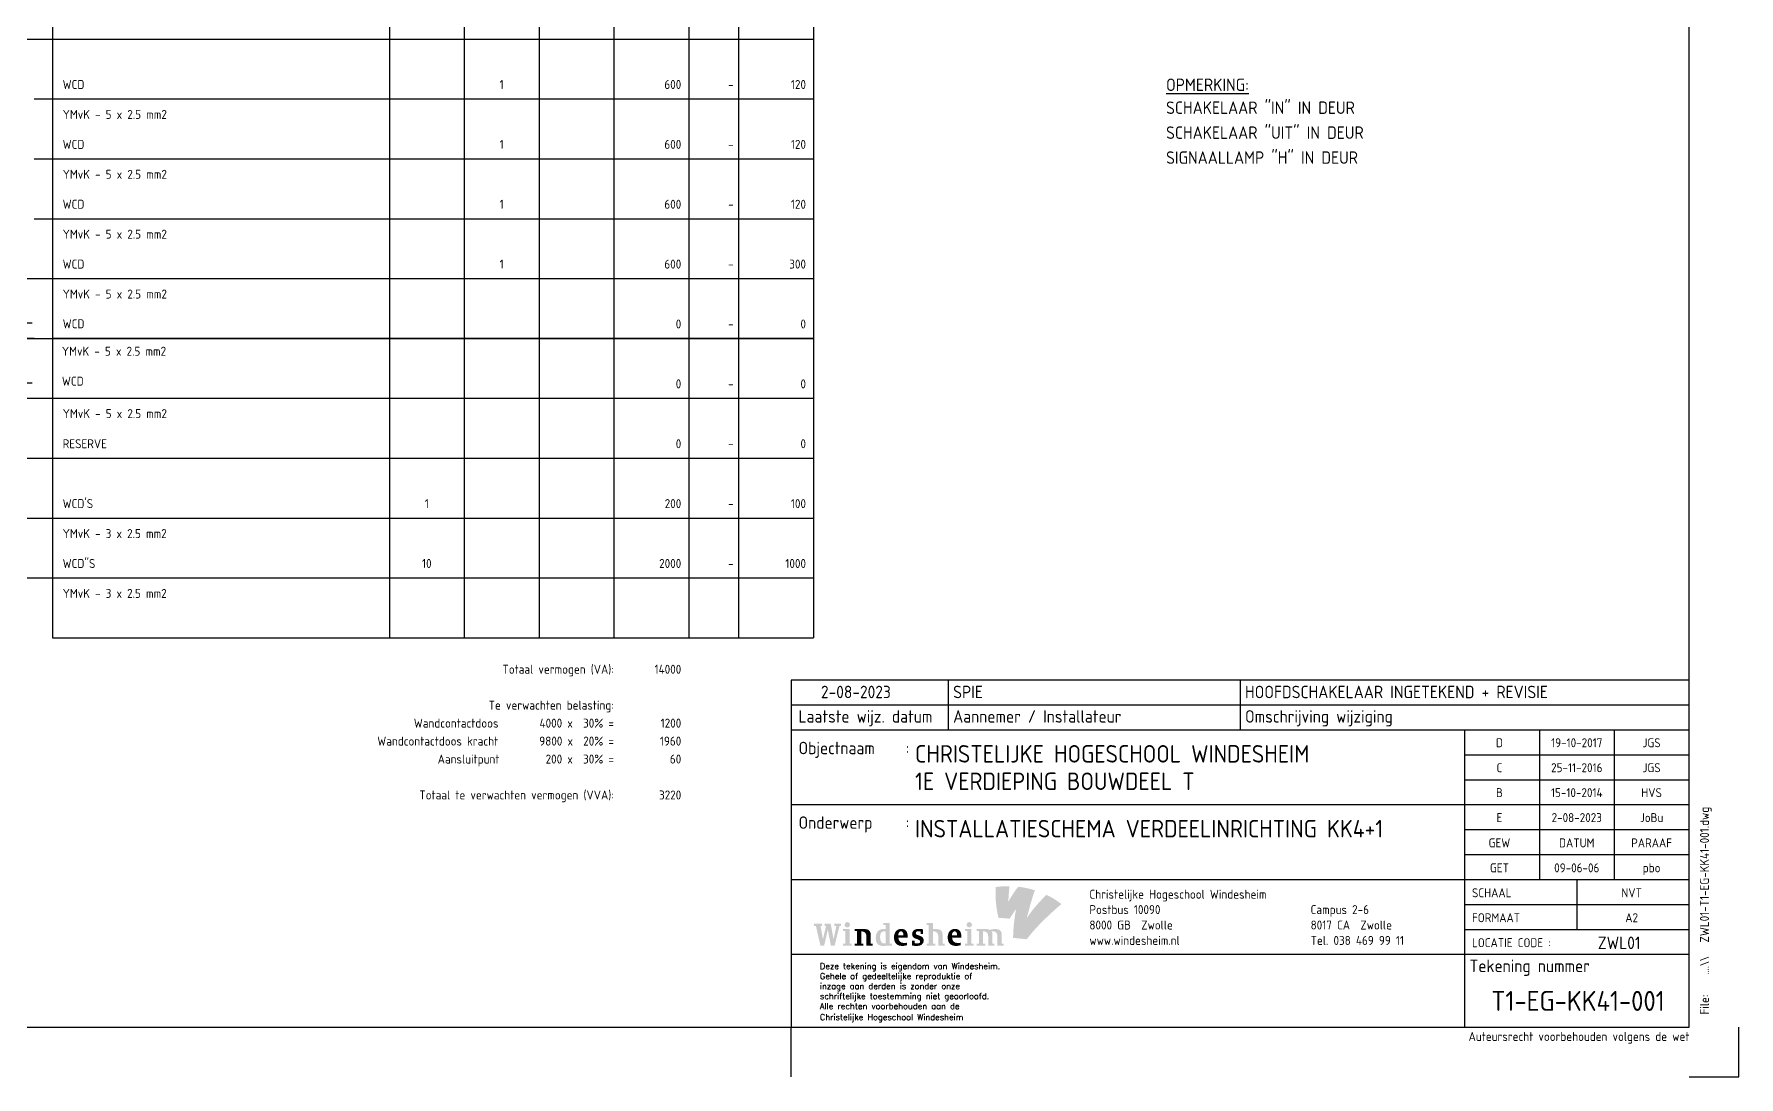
# Model space of a CAD drawing. Header units: millimetres. Extents: x 0 to 594, y 0 to 420.
# Drawn here: x 252.3 to 594, y 0 to 209 of the extents above; entities that cross this region are included whole.
import ezdxf
from ezdxf.enums import TextEntityAlignment as Align

# ---------------------------------------------------------------- set-up
doc = ezdxf.new("R2010")
doc.units = ezdxf.units.MM
doc.layers.get('0').update_dxf_attribs({"linetype": 'CONTINUOUS'})
for name, color, linetype in [('00att018', 1, 'CONTINUOUS'), ('00att025', 2, 'CONTINUOUS'), ('00att035', 3, 'CONTINUOUS'), ('00att050', 4, 'CONTINUOUS'), ('00kad018', 1, 'CONTINUOUS'), ('00kad025', 2, 'CONTINUOUS'), ('00kad070', 5, 'CONTINUOUS'), ('BL$2----_KADER', 7, 'CONTINUOUS'), ('BL$4----_STEMPEL', 7, 'CONTINUOUS'), ('EL$1----', 3, 'CONTINUOUS'), ('EL$1----__KK4+1', 3, 'CONTINUOUS'), ('LAAG_1', 160, 'CONTINUOUS')]:
    doc.layers.add(name, color=color, linetype=linetype)
doc.styles.add('BURO-025', font='Iso.shx', dxfattribs={"height": 2.5})
doc.styles.add('EDU', font='ROMANS.SHX', dxfattribs={"height": 2.5})
doc.styles.add('ISO', font='isocp.shx')
doc.styles.add('STABICAD-018', font='ISOCP.SHX', dxfattribs={"height": 1.8})

# ---------------------------------------------------------------- blocks, each defined once
blk = doc.blocks.new('a2-windesheim-hor')
at = {"layer": '00kad018', "color": 1}
for p, q in [((404, 0), (404, 10)), ((594, 0), (594, 10)), ((584, 0), (594, 0))]:
    blk.add_line(p, q, dxfattribs=at)
at = {"layer": '00kad070', "color": 5}
for p, q in [((584, 10), (584, 410)), ((20, 10), (584, 10))]:
    blk.add_line(p, q, dxfattribs=at)
at = {"layer": '00att018', "color": 1, "style": 'ISO'}
blk.add_text('Auteursrecht voorbehouden volgens de wet', height=1.8, dxfattribs=at).set_placement((584.08, 7.2), align=Align.RIGHT)
blk = doc.blocks.new('AI9-BLK4')
at = {"layer": 'LAAG_1'}
h = blk.add_hatch(color=40, dxfattribs=at)
edge = h.paths.add_edge_path()
edge.add_spline(control_points=[(7.13, 7.18), (4.76, 4.71), (2.6, 2.64), (-0.67, -2.09), (0, 0.48), (1.33, 5.88), (2.58, 8.98), (0.66, 9.66), (-2.22, 10.26), (-4.13, 10.42), (-5.47, 8.84), (-7.52, 5.49), (-8.07, 4.43), (-8, 6.89), (-7.74, 9.27), (-7.64, 10.61), (-9.57, 10.7), (-11, 10.61), (-13.21, 10.31), (-13.29, 6), (-13.05, 2.03), (-12.01, -2), (-10.76, -2.09), (-7.6, -2.36), (-7.6, -2.36), (-7.12, -1.66), (-6.13, -0.03), (-4.98, 1.41), (-5.44, -0.9), (-5.87, -4.06), (-6.06, -7.16), (-6.12, -8.14), (-6.15, -9.12), (-6.16, -10.06), (-4.67, -10.18), (-0.96, -10.58), (-0.72, -10.61), (-0.72, -10.61), (-0.71, -10.6), (-0.71, -10.6), (-0.7, -10.59), (-0.7, -10.58), (-0.69, -10.58), (0.69, -8.77), (2.26, -6.96), (3.63, -5.5), (4.7, -4.37), (5.74, -3.33), (6.72, -2.37), (9.27, 0.11), (11.5, 2.08), (13.21, 3.49), (11.03, 5.13), (9.48, 6.13), (7.13, 7.18)], knot_values=[0, 0, 0, 0, 1, 1, 1, 2, 2, 2, 3, 3, 3, 4, 4, 4, 5, 5, 5, 6, 6, 6, 7, 7, 7, 8, 8, 8, 9, 9, 9, 10, 10, 10, 11, 11, 11, 12, 12, 12, 13, 13, 13, 14, 14, 14, 15, 15, 15, 16, 16, 16, 17, 17, 17, 18, 18, 18, 18], degree=3, periodic=0)
h = blk.add_hatch(color=154, dxfattribs=at)
edge = h.paths.add_edge_path()
edge.add_spline(control_points=[(-0.71, -10.6), (-0.71, -10.6), (-0.71, -10.6), (-0.71, -10.6), (-0.74, -10.63), (-0.72, -10.62), (-0.71, -10.6)], knot_values=[0, 0, 0, 0, 1, 1, 1, 2, 2, 2, 2], degree=3, periodic=0)
h = blk.add_hatch(color=154, dxfattribs=at)
edge = h.paths.add_edge_path()
edge.add_spline(control_points=[(-0.71, -10.6), (-0.71, -10.6), (-0.7, -10.6), (-0.7, -10.6), (-0.67, -10.57), (-0.69, -10.59), (-0.71, -10.6)], knot_values=[0, 0, 0, 0, 1, 1, 1, 2, 2, 2, 2], degree=3, periodic=0)
blk = doc.blocks.new('AI9-BLK3')
at = {"layer": 'LAAG_1'}
h = blk.add_hatch(color=154, dxfattribs=at)
edge = h.paths.add_edge_path()
edge.add_spline(control_points=[(-27.78, 3.24), (-27.78, 3.24), (-29.75, -4.72), (-29.75, -4.72), (-29.75, -4.72), (-31.22, -4.72), (-31.22, -4.72), (-31.22, -4.72), (-32.46, 1.79), (-32.46, 1.79), (-32.46, 1.79), (-33.95, -4.72), (-33.95, -4.72), (-33.95, -4.72), (-35.41, -4.72), (-35.41, -4.72), (-35.41, -4.72), (-37.24, 3.24), (-37.24, 3.24), (-37.24, 3.24), (-38.03, 3.24), (-38.03, 3.24), (-38.03, 3.24), (-38.03, 4.16), (-38.03, 4.16), (-38.03, 4.16), (-34.81, 4.16), (-34.81, 4.16), (-34.81, 4.16), (-34.81, 3.24), (-34.81, 3.24), (-34.81, 3.24), (-35.38, 3.24), (-35.38, 3.24), (-35.38, 3.24), (-34.43, -2.11), (-34.43, -2.11), (-34.43, -2.11), (-33.18, 3.26), (-33.18, 3.26), (-33.18, 3.26), (-33.73, 3.26), (-33.73, 3.26), (-33.73, 3.26), (-33.73, 4.16), (-33.73, 4.16), (-33.73, 4.16), (-31.32, 4.16), (-31.32, 4.16), (-31.32, 4.16), (-30.15, -2.11), (-30.15, -2.11), (-30.15, -2.11), (-29.03, 3.24), (-29.03, 3.24), (-29.03, 3.24), (-29.84, 3.24), (-29.84, 3.24), (-29.84, 3.24), (-29.84, 4.16), (-29.84, 4.16), (-29.84, 4.16), (-27.18, 4.16), (-27.18, 4.16), (-27.18, 4.16), (-27.18, 3.24), (-27.18, 3.24), (-27.18, 3.24), (-27.78, 3.24), (-27.78, 3.24)], knot_values=[0, 0, 0, 0, 1, 1, 1, 2, 2, 2, 3, 3, 3, 4, 4, 4, 5, 5, 5, 6, 6, 6, 7, 7, 7, 8, 8, 8, 9, 9, 9, 10, 10, 10, 11, 11, 11, 12, 12, 12, 13, 13, 13, 14, 14, 14, 15, 15, 15, 16, 16, 16, 17, 17, 17, 18, 18, 18, 19, 19, 19, 20, 20, 20, 21, 21, 21, 22, 22, 22, 23, 23, 23, 23], degree=3, periodic=0)
h = blk.add_hatch(color=154, dxfattribs=at)
edge = h.paths.add_edge_path()
edge.add_spline(control_points=[(-26.42, -4.7), (-26.42, -4.7), (-26.42, -3.87), (-26.42, -3.87), (-26.42, -3.87), (-25.47, -3.87), (-25.47, -3.87), (-25.47, -3.87), (-25.47, 1.17), (-25.47, 1.17), (-25.47, 1.17), (-26.42, 1.17), (-26.42, 1.17), (-26.42, 1.17), (-26.42, 1.99), (-26.42, 1.99), (-26.42, 1.99), (-23.75, 1.99), (-23.75, 1.99), (-23.75, 1.99), (-23.75, -3.87), (-23.75, -3.87), (-23.75, -3.87), (-22.88, -3.87), (-22.88, -3.87), (-22.88, -3.87), (-22.88, -4.7), (-22.88, -4.7), (-22.88, -4.7), (-26.42, -4.7), (-26.42, -4.7)], knot_values=[0, 0, 0, 0, 1, 1, 1, 2, 2, 2, 3, 3, 3, 4, 4, 4, 5, 5, 5, 6, 6, 6, 7, 7, 7, 8, 8, 8, 9, 9, 9, 10, 10, 10, 10], degree=3, periodic=0)
edge = h.paths.add_edge_path()
edge.add_spline(control_points=[(-24.66, 2.67), (-25.25, 2.67), (-25.71, 3.15), (-25.71, 3.74), (-25.71, 4.33), (-25.25, 4.79), (-24.66, 4.79), (-24.07, 4.79), (-23.58, 4.33), (-23.58, 3.74), (-23.58, 3.15), (-24.07, 2.67), (-24.66, 2.67)], knot_values=[0, 0, 0, 0, 1, 1, 1, 2, 2, 2, 3, 3, 3, 4, 4, 4, 4], degree=3, periodic=0)
h = blk.add_hatch(color=154, dxfattribs=at)
edge = h.paths.add_edge_path()
edge.add_spline(control_points=[(-17.02, -4.7), (-17.02, -4.7), (-17.02, -0.94), (-17.02, -0.94), (-17.02, -0.3), (-17.19, 0.21), (-17.5, 0.52), (-17.87, 0.9), (-18.34, 1.07), (-18.89, 1.07), (-18.95, 1.07), (-19.03, 1.07), (-19.09, 1.06), (-19.09, 1.06), (-19.09, -3.87), (-19.09, -3.87), (-19.09, -3.87), (-18.24, -3.87), (-18.24, -3.87), (-18.24, -3.87), (-18.24, -4.7), (-18.24, -4.7), (-18.24, -4.7), (-21.72, -4.7), (-21.72, -4.7), (-21.72, -4.7), (-21.72, -3.87), (-21.72, -3.87), (-21.72, -3.87), (-20.8, -3.87), (-20.8, -3.87), (-20.8, -3.87), (-20.8, 1.17), (-20.8, 1.17), (-20.8, 1.17), (-21.72, 1.17), (-21.72, 1.17), (-21.72, 1.17), (-21.72, 1.99), (-21.72, 1.99), (-21.72, 1.99), (-19.44, 1.99), (-19.44, 1.99), (-19.15, 1.99), (-18.89, 2.03), (-18.56, 2.03), (-16.96, 2.03), (-16.32, 1.86), (-15.88, 1.41), (-15.46, 1), (-15.3, 0.57), (-15.3, -0.15), (-15.3, -0.15), (-15.3, -3.87), (-15.3, -3.87), (-15.3, -3.87), (-14.5, -3.87), (-14.5, -3.87), (-14.5, -3.87), (-14.5, -4.7), (-14.5, -4.7), (-14.5, -4.7), (-17.02, -4.7), (-17.02, -4.7)], knot_values=[0, 0, 0, 0, 1, 1, 1, 2, 2, 2, 3, 3, 3, 4, 4, 4, 5, 5, 5, 6, 6, 6, 7, 7, 7, 8, 8, 8, 9, 9, 9, 10, 10, 10, 11, 11, 11, 12, 12, 12, 13, 13, 13, 14, 14, 14, 15, 15, 15, 16, 16, 16, 17, 17, 17, 18, 18, 18, 19, 19, 19, 20, 20, 20, 21, 21, 21, 21], degree=3, periodic=0)
h = blk.add_hatch(color=154, dxfattribs=at)
edge = h.paths.add_edge_path(flags=16)
edge.add_spline(control_points=[(-6.76, -4.7), (-6.76, -4.7), (-6.76, -3.87), (-6.76, -3.87), (-6.76, -3.87), (-7.62, -3.87), (-7.62, -3.87), (-7.62, -3.87), (-7.62, 4.46), (-7.62, 4.46), (-7.62, 4.46), (-10.2, 4.46), (-10.2, 4.46), (-10.2, 4.46), (-10.2, 3.64), (-10.2, 3.64), (-10.2, 3.64), (-9.32, 3.64), (-9.32, 3.64), (-9.32, 3.64), (-9.32, 1.95), (-9.32, 1.95), (-9.59, 2), (-9.79, 2.04), (-10.19, 2.04), (-11.95, 2.04), (-13.23, 0.68), (-13.23, -1.45), (-13.23, -3.83), (-12.29, -4.77), (-10.28, -4.77), (-9.86, -4.77), (-9.32, -4.7), (-9.12, -4.7), (-9.12, -4.7), (-6.76, -4.7), (-6.76, -4.7)], knot_values=[0, 0, 0, 0, 1, 1, 1, 2, 2, 2, 3, 3, 3, 4, 4, 4, 5, 5, 5, 6, 6, 6, 7, 7, 7, 8, 8, 8, 9, 9, 9, 10, 10, 10, 11, 11, 11, 12, 12, 12, 12], degree=3, periodic=0)
edge = h.paths.add_edge_path()
edge.add_spline(control_points=[(-9.28, -3.73), (-9.49, -3.76), (-9.62, -3.78), (-9.79, -3.78), (-10.77, -3.78), (-11.52, -3.12), (-11.52, -1.21), (-11.52, 0.4), (-10.88, 1.06), (-10, 1.06), (-9.71, 1.06), (-9.48, 1.02), (-9.28, 0.97), (-9.28, 0.97), (-9.28, -3.73), (-9.28, -3.73)], knot_values=[0, 0, 0, 0, 1, 1, 1, 2, 2, 2, 3, 3, 3, 4, 4, 4, 5, 5, 5, 5], degree=3, periodic=0)
h = blk.add_hatch(color=154, dxfattribs=at)
edge = h.paths.add_edge_path(flags=16)
edge.add_spline(control_points=[(-0.43, -1.4), (-0.43, 1.03), (-1.16, 2.05), (-3.05, 2.05), (-4.8, 2.05), (-5.93, 0.7), (-5.93, -1.35), (-5.93, -3.59), (-4.75, -4.76), (-2.66, -4.76), (-1.92, -4.76), (-1.25, -4.65), (-0.71, -4.43), (-0.71, -4.43), (-0.71, -3.47), (-0.71, -3.47), (-1.15, -3.57), (-1.59, -3.59), (-2.01, -3.59), (-3.43, -3.59), (-4.18, -2.54), (-4.18, -1.4), (-4.18, -1.4), (-0.43, -1.4), (-0.43, -1.4)], knot_values=[0, 0, 0, 0, 1, 1, 1, 2, 2, 2, 3, 3, 3, 4, 4, 4, 5, 5, 5, 6, 6, 6, 7, 7, 7, 8, 8, 8, 8], degree=3, periodic=0)
edge = h.paths.add_edge_path()
edge.add_spline(control_points=[(-2.19, -0.48), (-2.19, -0.48), (-4.21, -0.48), (-4.21, -0.48), (-4.21, 0.48), (-3.76, 1.08), (-3.17, 1.08), (-2.58, 1.08), (-2.19, 0.63), (-2.19, -0.48)], knot_values=[0, 0, 0, 0, 1, 1, 1, 2, 2, 2, 3, 3, 3, 3], degree=3, periodic=0)
h = blk.add_hatch(color=154, dxfattribs=at)
edge = h.paths.add_edge_path()
edge.add_spline(control_points=[(3.18, -4.79), (2.42, -4.79), (1.53, -4.63), (1.31, -4.55), (1.31, -4.55), (1.31, -2.67), (1.31, -2.67), (1.31, -2.67), (2.34, -2.67), (2.34, -2.67), (2.34, -2.67), (2.34, -3.62), (2.34, -3.62), (2.58, -3.7), (2.94, -3.79), (3.32, -3.79), (4.14, -3.79), (4.53, -3.52), (4.53, -3.03), (4.53, -2.53), (4.09, -2.3), (3.53, -2.1), (3.53, -2.1), (2.71, -1.81), (2.71, -1.81), (1.84, -1.5), (1.32, -0.99), (1.32, 0.08), (1.32, 1.19), (2.31, 2.08), (3.93, 2.08), (4.57, 2.08), (5.29, 2), (5.66, 1.88), (5.66, 1.88), (5.66, 0.04), (5.66, 0.04), (5.66, 0.04), (4.69, 0.04), (4.69, 0.04), (4.69, 0.04), (4.69, 1), (4.69, 1), (4.43, 1.07), (4.17, 1.11), (3.89, 1.11), (3.16, 1.11), (2.8, 0.83), (2.8, 0.37), (2.8, -0.04), (3.05, -0.24), (3.64, -0.43), (3.64, -0.43), (4.44, -0.7), (4.44, -0.7), (5.37, -1.01), (6, -1.57), (6, -2.6), (6, -4), (4.84, -4.79), (3.18, -4.79)], knot_values=[0, 0, 0, 0, 1, 1, 1, 2, 2, 2, 3, 3, 3, 4, 4, 4, 5, 5, 5, 6, 6, 6, 7, 7, 7, 8, 8, 8, 9, 9, 9, 10, 10, 10, 11, 11, 11, 12, 12, 12, 13, 13, 13, 14, 14, 14, 15, 15, 15, 16, 16, 16, 17, 17, 17, 18, 18, 18, 19, 19, 19, 20, 20, 20, 20], degree=3, periodic=0)
h = blk.add_hatch(color=154, dxfattribs=at)
edge = h.paths.add_edge_path()
edge.add_spline(control_points=[(11.81, -4.7), (11.81, -4.7), (11.81, -1.02), (11.81, -1.02), (11.81, -0.32), (11.67, 0.19), (11.34, 0.52), (10.95, 0.91), (10.48, 1.07), (9.97, 1.07), (9.88, 1.07), (9.79, 1.06), (9.75, 1.06), (9.75, 1.06), (9.75, -3.87), (9.75, -3.87), (9.75, -3.87), (10.59, -3.87), (10.59, -3.87), (10.59, -3.87), (10.59, -4.7), (10.59, -4.7), (10.59, -4.7), (7.11, -4.7), (7.11, -4.7), (7.11, -4.7), (7.11, -3.87), (7.11, -3.87), (7.11, -3.87), (8.03, -3.87), (8.03, -3.87), (8.03, -3.87), (8.03, 3.64), (8.03, 3.64), (8.03, 3.64), (7.16, 3.64), (7.16, 3.64), (7.16, 3.64), (7.16, 4.46), (7.16, 4.46), (7.16, 4.46), (9.75, 4.46), (9.75, 4.46), (9.75, 4.46), (9.75, 1.99), (9.75, 1.99), (9.93, 2), (10.23, 2.03), (10.54, 2.03), (11.88, 2.03), (12.52, 1.84), (12.96, 1.4), (13.39, 0.97), (13.53, 0.51), (13.53, -0.15), (13.53, -0.15), (13.53, -3.87), (13.53, -3.87), (13.53, -3.87), (14.34, -3.87), (14.34, -3.87), (14.34, -3.87), (14.34, -4.7), (14.34, -4.7), (14.34, -4.7), (11.81, -4.7), (11.81, -4.7)], knot_values=[0, 0, 0, 0, 1, 1, 1, 2, 2, 2, 3, 3, 3, 4, 4, 4, 5, 5, 5, 6, 6, 6, 7, 7, 7, 8, 8, 8, 9, 9, 9, 10, 10, 10, 11, 11, 11, 12, 12, 12, 13, 13, 13, 14, 14, 14, 15, 15, 15, 16, 16, 16, 17, 17, 17, 18, 18, 18, 19, 19, 19, 20, 20, 20, 21, 21, 21, 22, 22, 22, 22], degree=3, periodic=0)
h = blk.add_hatch(color=154, dxfattribs=at)
edge = h.paths.add_edge_path(flags=16)
edge.add_spline(control_points=[(21.09, -1.4), (21.09, 1.03), (20.36, 2.05), (18.47, 2.05), (16.72, 2.05), (15.6, 0.7), (15.6, -1.35), (15.6, -3.59), (16.77, -4.76), (18.87, -4.76), (19.6, -4.76), (20.27, -4.65), (20.81, -4.43), (20.81, -4.43), (20.81, -3.47), (20.81, -3.47), (20.37, -3.57), (19.93, -3.59), (19.52, -3.59), (18.09, -3.59), (17.35, -2.54), (17.35, -1.4), (17.35, -1.4), (21.09, -1.4), (21.09, -1.4)], knot_values=[0, 0, 0, 0, 1, 1, 1, 2, 2, 2, 3, 3, 3, 4, 4, 4, 5, 5, 5, 6, 6, 6, 7, 7, 7, 8, 8, 8, 8], degree=3, periodic=0)
edge = h.paths.add_edge_path()
edge.add_spline(control_points=[(19.33, -0.48), (19.33, -0.48), (17.31, -0.48), (17.31, -0.48), (17.31, 0.48), (17.76, 1.08), (18.35, 1.08), (18.94, 1.08), (19.33, 0.63), (19.33, -0.48)], knot_values=[0, 0, 0, 0, 1, 1, 1, 2, 2, 2, 3, 3, 3, 3], degree=3, periodic=0)
h = blk.add_hatch(color=154, dxfattribs=at)
edge = h.paths.add_edge_path()
edge.add_spline(control_points=[(22.47, -4.7), (22.47, -4.7), (22.47, -3.87), (22.47, -3.87), (22.47, -3.87), (23.42, -3.87), (23.42, -3.87), (23.42, -3.87), (23.42, 1.17), (23.42, 1.17), (23.42, 1.17), (22.47, 1.17), (22.47, 1.17), (22.47, 1.17), (22.47, 1.99), (22.47, 1.99), (22.47, 1.99), (25.13, 1.99), (25.13, 1.99), (25.13, 1.99), (25.13, -3.87), (25.13, -3.87), (25.13, -3.87), (26, -3.87), (26, -3.87), (26, -3.87), (26, -4.7), (26, -4.7), (26, -4.7), (22.47, -4.7), (22.47, -4.7)], knot_values=[0, 0, 0, 0, 1, 1, 1, 2, 2, 2, 3, 3, 3, 4, 4, 4, 5, 5, 5, 6, 6, 6, 7, 7, 7, 8, 8, 8, 9, 9, 9, 10, 10, 10, 10], degree=3, periodic=0)
edge = h.paths.add_edge_path()
edge.add_spline(control_points=[(24.23, 2.67), (23.64, 2.67), (23.18, 3.15), (23.18, 3.74), (23.18, 4.33), (23.64, 4.79), (24.23, 4.79), (24.82, 4.79), (25.31, 4.33), (25.31, 3.74), (25.31, 3.15), (24.82, 2.67), (24.23, 2.67)], knot_values=[0, 0, 0, 0, 1, 1, 1, 2, 2, 2, 3, 3, 3, 4, 4, 4, 4], degree=3, periodic=0)
h = blk.add_hatch(color=154, dxfattribs=at)
edge = h.paths.add_edge_path()
edge.add_spline(control_points=[(35.52, -4.7), (35.52, -4.7), (35.52, -0.89), (35.52, -0.89), (35.52, -0.3), (35.34, 0.21), (35.04, 0.52), (34.66, 0.9), (34.24, 1.07), (33.55, 1.07), (33.41, 1.07), (33.28, 1.05), (33.17, 1.03), (33.4, 0.83), (33.52, 0.35), (33.52, -0.07), (33.52, -0.07), (33.52, -3.87), (33.52, -3.87), (33.52, -3.87), (34.3, -3.87), (34.3, -3.87), (34.3, -3.87), (34.3, -4.7), (34.3, -4.7), (34.3, -4.7), (31.82, -4.7), (31.82, -4.7), (31.82, -4.7), (31.82, -0.89), (31.82, -0.89), (31.82, -0.18), (31.64, 0.24), (31.34, 0.53), (30.95, 0.92), (30.5, 1.07), (30.01, 1.07), (29.96, 1.07), (29.9, 1.06), (29.8, 1.06), (29.8, 1.06), (29.8, -3.87), (29.8, -3.87), (29.8, -3.87), (30.64, -3.87), (30.64, -3.87), (30.64, -3.87), (30.64, -4.7), (30.64, -4.7), (30.64, -4.7), (27.17, -4.7), (27.17, -4.7), (27.17, -4.7), (27.17, -3.87), (27.17, -3.87), (27.17, -3.87), (28.09, -3.87), (28.09, -3.87), (28.09, -3.87), (28.09, 1.17), (28.09, 1.17), (28.09, 1.17), (27.17, 1.17), (27.17, 1.17), (27.17, 1.17), (27.17, 1.99), (27.17, 1.99), (27.17, 1.99), (29.58, 1.99), (29.58, 1.99), (29.86, 1.99), (30.2, 2.03), (30.42, 2.03), (31.35, 2.03), (31.94, 1.93), (32.49, 1.67), (32.96, 1.86), (33.67, 2.01), (34.45, 2.01), (35.63, 2.01), (36.25, 1.82), (36.67, 1.4), (37.08, 0.99), (37.23, 0.53), (37.23, -0.08), (37.23, -0.08), (37.23, -3.87), (37.23, -3.87), (37.23, -3.87), (38.03, -3.87), (38.03, -3.87), (38.03, -3.87), (38.03, -4.7), (38.03, -4.7), (38.03, -4.7), (35.52, -4.7), (35.52, -4.7)], knot_values=[0, 0, 0, 0, 1, 1, 1, 2, 2, 2, 3, 3, 3, 4, 4, 4, 5, 5, 5, 6, 6, 6, 7, 7, 7, 8, 8, 8, 9, 9, 9, 10, 10, 10, 11, 11, 11, 12, 12, 12, 13, 13, 13, 14, 14, 14, 15, 15, 15, 16, 16, 16, 17, 17, 17, 18, 18, 18, 19, 19, 19, 20, 20, 20, 21, 21, 21, 22, 22, 22, 23, 23, 23, 24, 24, 24, 25, 25, 25, 26, 26, 26, 27, 27, 27, 28, 28, 28, 29, 29, 29, 30, 30, 30, 31, 31, 31, 32, 32, 32, 32], degree=3, periodic=0)
blk = doc.blocks.new('CHW_ONDERHOEK')
at = {"layer": '00kad025', "color": 2}
for p, q in [((-190, 79.5), (-190, 69.5)), ((-10, 79.5), (-190, 79.5)), ((-158.5, 79.5), (-158.5, 69.5)), ((-100, 79.5), (-100, 69.5)), ((-10, 74.5), (-190, 74.5)), ((-40, 69.5), (-40, 39.5)), ((-25, 69.5), (-25, 39.5)), ((-10, 64.5), (-55, 64.5)), ((-10, 59.5), (-55, 59.5)), ((-10, 54.5), (-55, 54.5)), ((-10, 49.5), (-55, 49.5)), ((-32.5, 39.5), (-32.5, 34.5)), ((-32.5, 34.5), (-32.5, 29.5))]:
    blk.add_line(p, q, dxfattribs=at)
at = {"layer": '00kad070', "color": 5}
for p, q in [((-10, 69.5), (-190, 69.5)), ((-190, 69.5), (-190, 10)), ((-55, 69.5), (-55, 10)), ((-55, 54.5), (-190, 54.5)), ((-10, 44.5), (-55, 44.5)), ((-10, 39.5), (-190, 39.5)), ((-10, 34.5), (-55, 34.5)), ((-10, 29.5), (-55, 29.5)), ((-55, 24.5), (-190, 24.5)), ((-10, 24.5), (-55, 24.5))]:
    blk.add_line(p, q, dxfattribs=at)
at = {"color": 7, "xscale": 0.5, "yscale": 0.5, "zscale": 0.5}
for name, p in [('AI9-BLK4', (-142.4, 32.89)), ('AI9-BLK3', (-166.39, 28.63))]:
    blk.add_blockref(name, p, dxfattribs=at)
at = {"color": 1, "style": 'ISO'}
for s, p in [('Christelijke Hogeschool Windesheim', (-130.19, 35.71)), ('Postbus 10090', (-130.19, 32.63)), ('Campus 2-6', (-85.85, 32.63)), ('8000 GB  Zwolle', (-130.19, 29.54)), ('8017 CA  Zwolle', (-85.85, 29.54)), ('www.windesheim.nl', (-130.19, 26.45)), ('Tel. 038 469 99 11', (-85.85, 26.45))]:
    blk.add_text(s, height=1.8, dxfattribs=at).set_placement(p)
at = {"layer": '00att018', "color": 1, "style": 'ISO'}
for s, p in [('GEW', (-48, 46)), ('DATUM', (-32.5, 46)), ('PARAAF', (-17.5, 46)), ('GET', (-48, 41))]:
    blk.add_text(s, height=1.8, dxfattribs=at).set_placement(p, align=Align.CENTER)
for s, p in [('SCHAAL', (-53.5, 36)), ('FORMAAT', (-53.5, 31))]:
    blk.add_text(s, height=1.8, dxfattribs=at).set_placement(p)
at = {"layer": '00att018', "color": 1, "style": 'ISO', "width": 0.9}
blk.add_text('....\\\\', height=1.8, rotation=90, dxfattribs=at).set_placement((-6, 20.5))
at = {"layer": '00att018', "color": 1, "linetype": 'Continuous', "style": 'EDU'}
for s, p in [('Gehele of gedeeltelijke reproduktie of', (-184.2, 19.6)), ('Deze tekening is eigendom van Windesheim.', (-184.2, 21.6)), ('inzage aan derden is zonder onze', (-184.2, 17.6)), ('Alle rechten voorbehouden aan de', (-184.2, 13.6)), ('schriftelijke toestemming niet geoorloofd.', (-184.2, 15.6)), ('Christelijke Hogeschool Windesheim', (-184.2, 11.38))]:
    blk.add_text(s, height=1.2, dxfattribs=at).set_placement(p)
at = {"layer": '00att018', "color": 1, "style": 'ISO'}
blk.add_text('File:', height=1.8, rotation=90, dxfattribs=at).set_placement((-6, 12.5))
for tag, p in [('WZ_CODED', (-48, 66.07)), ('WZ_DATUMD', (-32.5, 66.07)), ('WZ_WZGOEDD', (-17.5, 66.07)), ('WZ_CODEC', (-48, 61.07)), ('WZ_DATUMC', (-32.5, 61.07)), ('WZ_WZGOEDC', (-17.5, 61.07)), ('WZ_CODEB', (-48, 56.07)), ('WZ_DATUMB', (-32.5, 56.07)), ('WZ_WZGOEDB', (-17.5, 56.07)), ('WZ_CODEA', (-48, 51.07)), ('WZ_DATUMA', (-32.5, 51.07)), ('WZ_WZGOEDA', (-17.5, 51.07)), ('TKDATCREAT', (-32.5, 41)), ('TKINIT', (-17.5, 41)), ('TKSCHAAL', (-21.5, 36)), ('TKFORMAAT', (-21.5, 31))]:
    blk.add_attdef(tag, text='', height=1.8, dxfattribs=at).set_placement(p, align=Align.CENTER)
blk.add_attdef('DWGNAME', (-6, 26.93), '', height=1.8, rotation=90, dxfattribs=at)
at = {"layer": '00att025', "color": 2, "style": 'ISO'}
for s, p in [('Objectnaam', (-188.5, 64.67)), ('Onderwerp', (-188.5, 49.72)), ('Tekening nummer', (-54, 21))]:
    blk.add_text(s, height=2.5, dxfattribs=at).set_placement(p)
at = {"layer": '00att025', "style": 'ISO'}
for p in [(-167.02, 64.67), (-167.02, 49.78)]:
    blk.add_text(':', height=2.5, dxfattribs=at).set_placement(p)
at = {"layer": '00att025', "color": 1, "style": 'ISO'}
blk.add_text('LOCATIE CODE :', height=1.8, dxfattribs=at).set_placement((-53.5, 26))
at = {"layer": '00att025', "color": 2, "style": 'ISO'}
for tag, p in [('WZ_DATUM', (-184, 75.9)), ('WZ_AANNEMER_INSTALATEUR', (-157.5, 75.9)), ('WZ_OMSCHR', (-99, 75.9))]:
    blk.add_attdef(tag, p, '', height=2.5, dxfattribs=at)
at = {"layer": '00att025', "color": 3, "style": 'ISO'}
blk.add_attdef('TKVRIJ2', text='', height=2.5, dxfattribs=at).set_placement((-24, 25.62), align=Align.CENTER)
at = {"layer": '00att035', "color": 3, "style": 'ISO'}
for s, p in [('Laatste wijz. datum', (-188.5, 71)), ('Aannemer / Installateur', (-157.5, 71)), ('Omschrijving wijziging', (-99, 71))]:
    blk.add_text(s, height=2.5, dxfattribs=at).set_placement(p)
for tag, p in [('PROMSCHR', (-165.14, 63)), ('TK1OMSCHR', (-165.14, 57.5)), ('TK2OMSCHR', (-165.14, 48)), ('TKVRIJ1', (-165.14, 42.5))]:
    blk.add_attdef(tag, p, '', height=3.5, dxfattribs=at)
at = {"layer": '00att050', "color": 4, "style": 'ISO'}
blk.add_attdef('TKFASE', text='', height=5, dxfattribs=at).set_placement((-14.5, 82), align=Align.RIGHT)
blk.add_attdef('TKTEKNR', text='', height=5, dxfattribs=at).set_placement((-32.25, 13.23), align=Align.CENTER)
blk = doc.blocks.new('P-N-PE_5')
at = {"color": 0, "linetype": 'Continuous'}
for p, q in [((-3, 7.85), (-3, 5.35)), ((0, 0.87), (0, 8.28)), ((-3, 6.6), (1.5, 4)), ((1.5, 3), (-1.5, 4.73)), ((1.5, 2), (-1.5, 3.73)), ((1.5, 1), (-1.5, 2.73)), ((1.5, 0), (-1.5, 1.73)), ((0, 0.87), (0, 0))]:
    blk.add_line(p, q, dxfattribs=at)
at = {"color": 0, "linetype": 'Continuous', "const_width": 0.5}
blk.add_lwpolyline([(-1.68, 4.98, 1), (-2.18, 4.98, 1)], format="xyb", close=True, dxfattribs=at)
at = {"color": 0, "linetype": 'Continuous'}
blk.add_circle((-1.93, 4.98), 0.5, dxfattribs=at)

msp = doc.modelspace()

# ---------------------------------------------------------------- linework, layer by layer
at = {"layer": 'EL$1----__KK4+1', "color": 1}
for p, q in [((256, 364), (256, 88)), ((323.5, 364), (323.5, 88)), ((338.5, 364), (338.5, 88)), ((353.5, 364), (353.5, 88)), ((368.5, 364), (368.5, 88)), ((383.5, 364), (383.5, 88)), ((393.5, 364), (393.5, 88)), ((408.5, 364), (408.5, 88)), ((256, 88), (408.5, 88))]:
    msp.add_line(p, q, dxfattribs=at)
at = {"layer": 'EL$1----__KK4+1'}
for p, q in [((236, 208), (252.28, 208)), ((252.28, 208), (256, 208)), ((256, 208), (408.5, 208)), ((252.28, 196), (256, 196)), ((256, 196), (408.5, 196)), ((252.28, 184), (256, 184)), ((256, 184), (408.5, 184)), ((252.28, 172), (256, 172)), ((256, 172), (408.5, 172)), ((236, 160), (256, 160)), ((256, 160), (408.5, 160)), ((236, 148), (256, 148)), ((256, 148), (408.5, 148)), ((256.01, 148.04), (408.51, 148.04)), ((236, 136), (256, 136)), ((256, 136), (408.5, 136)), ((256.01, 136.04), (408.51, 136.04)), ((236, 124), (256, 124)), ((256, 124), (408.5, 124)), ((250.17, 112), (256, 112)), ((256, 112), (408.5, 112)), ((250.17, 100), (256, 100)), ((256, 100), (408.5, 100))]:
    msp.add_line(p, q, dxfattribs=at)

# ---------------------------------------------------------------- block references
at = {"layer": 'BL$2----_KADER'}
msp.add_blockref('a2-windesheim-hor', (0, 0), dxfattribs=at)
at = {"layer": 'BL$4----_STEMPEL'}
ref = msp.add_blockref('CHW_ONDERHOEK', (594, 0), dxfattribs=at)
ref.add_attrib('TKTEKNR', 'T1-EG-KK41-001', dxfattribs={"layer": '00att050', "color": 4, "height": 4, "style": 'ISO'}).set_placement((561.75, 13.23), align=Align.CENTER)
ref.add_attrib('WZ_CODEA', 'E', dxfattribs={"layer": '00att018', "color": 1, "height": 1.8, "style": 'ISO'}).set_placement((546, 51.07), align=Align.CENTER)
ref.add_attrib('WZ_DATUMA', '2-08-2023', dxfattribs={"layer": '00att018', "color": 1, "height": 1.8, "style": 'ISO'}).set_placement((561.5, 51.07), align=Align.CENTER)
ref.add_attrib('WZ_WZGOEDA', 'JoBu', dxfattribs={"layer": '00att018', "color": 1, "height": 1.8, "style": 'ISO'}).set_placement((576.5, 51.07), align=Align.CENTER)
ref.add_attrib('WZ_CODEB', 'B', dxfattribs={"layer": '00att018', "color": 1, "height": 1.8, "style": 'ISO'}).set_placement((546, 56.07), align=Align.CENTER)
ref.add_attrib('WZ_DATUMB', '15-10-2014', dxfattribs={"layer": '00att018', "color": 1, "height": 1.8, "style": 'ISO'}).set_placement((561.5, 56.07), align=Align.CENTER)
ref.add_attrib('WZ_WZGOEDB', 'HVS', dxfattribs={"layer": '00att018', "color": 1, "height": 1.8, "style": 'ISO'}).set_placement((576.5, 56.07), align=Align.CENTER)
ref.add_attrib('WZ_CODEC', 'C', dxfattribs={"layer": '00att018', "color": 1, "height": 1.8, "style": 'ISO'}).set_placement((546, 61.07), align=Align.CENTER)
ref.add_attrib('WZ_DATUMC', '25-11-2016', dxfattribs={"layer": '00att018', "color": 1, "height": 1.8, "style": 'ISO'}).set_placement((561.5, 61.07), align=Align.CENTER)
ref.add_attrib('WZ_WZGOEDC', 'JGS', dxfattribs={"layer": '00att018', "color": 1, "height": 1.8, "style": 'ISO'}).set_placement((576.5, 61.07), align=Align.CENTER)
ref.add_attrib('WZ_CODED', 'D', dxfattribs={"layer": '00att018', "color": 1, "height": 1.8, "style": 'ISO'}).set_placement((546, 66.07), align=Align.CENTER)
ref.add_attrib('WZ_DATUMD', '19-10-2017', dxfattribs={"layer": '00att018', "color": 1, "height": 1.8, "style": 'ISO'}).set_placement((561.5, 66.07), align=Align.CENTER)
ref.add_attrib('WZ_WZGOEDD', 'JGS', dxfattribs={"layer": '00att018', "color": 1, "height": 1.8, "style": 'ISO'}).set_placement((576.5, 66.07), align=Align.CENTER)
ref.add_attrib('TKDATCREAT', '09-06-06', dxfattribs={"layer": '00att018', "color": 1, "height": 1.8, "style": 'ISO'}).set_placement((561.5, 41), align=Align.CENTER)
ref.add_attrib('TKINIT', 'pbo', dxfattribs={"layer": '00att018', "color": 1, "height": 1.8, "style": 'ISO'}).set_placement((576.5, 41), align=Align.CENTER)
ref.add_attrib('TKSCHAAL', 'NVT', dxfattribs={"layer": '00att018', "color": 1, "height": 1.8, "style": 'ISO'}).set_placement((572.5, 36), align=Align.CENTER)
ref.add_attrib('TKFORMAAT', 'A2', dxfattribs={"layer": '00att018', "color": 1, "height": 1.8, "style": 'ISO'}).set_placement((572.5, 31), align=Align.CENTER)
ref.add_attrib('TKVRIJ2', 'ZWL01', dxfattribs={"layer": '00att025', "color": 3, "height": 2.5, "style": 'ISO'}).set_placement((570, 25.62), align=Align.CENTER)
ref.add_attrib('PROMSCHR', 'CHRISTELIJKE HOGESCHOOL WINDESHEIM', (428.86, 63), dxfattribs={"layer": '00att035', "color": 3, "height": 3.5, "style": 'ISO'})
ref.add_attrib('TK2OMSCHR', 'INSTALLATIESCHEMA VERDEELINRICHTING KK4+1', (428.86, 48), dxfattribs={"layer": '00att035', "color": 3, "height": 3.5, "style": 'ISO'})
ref.add_attrib('TKFILE', 'ZWL01-T1-EG-KK41-001.dwg', (588, 26.93), dxfattribs={"layer": '00att018', "color": 1, "height": 1.8, "rotation": 90, "style": 'ISO'})
ref.add_attrib('TK1OMSCHR', '1E VERDIEPING BOUWDEEL T', (428.86, 57.5), dxfattribs={"layer": '00att035', "color": 3, "height": 3.5, "style": 'ISO'})
ref.add_attrib('WZ_DATUM', '2-08-2023', (410, 75.9), dxfattribs={"layer": '00att025', "color": 2, "height": 2.5, "style": 'ISO'})
ref.add_attrib('WZ_AANNEMER_INSTALATEUR', 'SPIE', (436.5, 75.9), dxfattribs={"layer": '00att025', "color": 2, "height": 2.5, "style": 'ISO'})
ref.add_attrib('WZ_OMSCHR', 'HOOFDSCHAKELAAR INGETEKEND + REVISIE', (495, 75.9), dxfattribs={"layer": '00att025', "color": 2, "height": 2.5, "style": 'ISO'})
at = {"layer": 'EL$1----__KK4+1', "rotation": 270}
for p in [(244.01, 148.04), (244.01, 136.04)]:
    msp.add_blockref('P-N-PE_5', p, dxfattribs=at)

# ---------------------------------------------------------------- texts
at = {"layer": 'EL$1----', "color": 1, "style": 'BURO-025'}
for s, p in [('%%UOPMERKING:', (479.18, 197.59)), ('SCHAKELAAR "IN" IN DEUR', (479.18, 193)), ('SCHAKELAAR "UIT" IN DEUR', (479.18, 188)), ('SIGNAALLAMP "H" IN DEUR', (479.18, 183))]:
    msp.add_text(s, height=2.5, dxfattribs=at).set_placement(p)
at = {"layer": 'EL$1----__KK4+1', "color": 1, "style": 'STABICAD-018'}
for s, p in [('WCD', (258, 198)), ('YMvK - 5 x 2.5 mm2', (258, 192)), ('WCD', (258, 186)), ('YMvK - 5 x 2.5 mm2', (258, 180)), ('WCD', (258, 174)), ('YMvK - 5 x 2.5 mm2', (258, 168)), ('WCD', (258, 162)), ('YMvK - 5 x 2.5 mm2', (258, 156)), ('WCD', (258.01, 150.04)), ('YMvK - 5 x 2.5 mm2', (257.85, 144.54)), ('WCD', (257.85, 138.54)), ('YMvK - 5 x 2.5 mm2', (258.01, 132.04)), ('RESERVE', (258, 126)), ("WCD'S", (258, 114)), ('YMvK - 3 x 2.5 mm2', (258, 108)), ('WCD"S', (258, 102)), ('YMvK - 3 x 2.5 mm2', (258, 96))]:
    msp.add_text(s, height=1.8, dxfattribs=at).set_placement(p)
for s, p in [('1', (346, 198)), ('1', (346, 186)), ('1', (346, 174)), ('1', (346, 162)), ('1', (331, 114)), ('10', (331, 102))]:
    msp.add_text(s, height=1.8, dxfattribs=at).set_placement(p, align=Align.CENTER)
for s, p in [('600', (382, 198)), ('-', (392.5, 198)), ('120', (407, 198)), ('600', (382, 186)), ('-', (392.5, 186)), ('120', (407, 186)), ('600', (382, 174)), ('-', (392.5, 174)), ('120', (407, 174)), ('600', (382, 162)), ('-', (392.5, 162)), ('300', (407, 162)), ('0', (382, 150)), ('-', (392.5, 150)), ('0', (407, 150)), ('0', (382, 138)), ('-', (392.5, 138)), ('0', (407, 138)), ('0', (382, 126)), ('-', (392.5, 126)), ('0', (407, 126)), ('200', (382, 114)), ('-', (392.5, 114)), ('100', (407, 114)), ('2000', (382, 102)), ('-', (392.5, 102)), ('1000', (407, 102)), ('Totaal vermogen (VA):', (368.5, 80.8)), ('14000', (382, 80.8)), ('Te verwachten belasting:', (368.5, 73.6)), ('Wandcontactdoos        4000 x  30% =', (368.5, 70)), ('1200', (382, 70)), ('Wandcontactdoos kracht        9800 x  20% =', (368.5, 66.4)), ('1960', (382, 66.4)), ('Aansluitpunt         200 x  30% =', (368.5, 62.8)), ('60', (382, 62.8)), ('Totaal te verwachten vermogen (VVA):', (368.5, 55.6)), ('3220', (382, 55.6))]:
    msp.add_text(s, height=1.8, dxfattribs=at).set_placement(p, align=Align.RIGHT)

doc.saveas('drawing.dxf')
